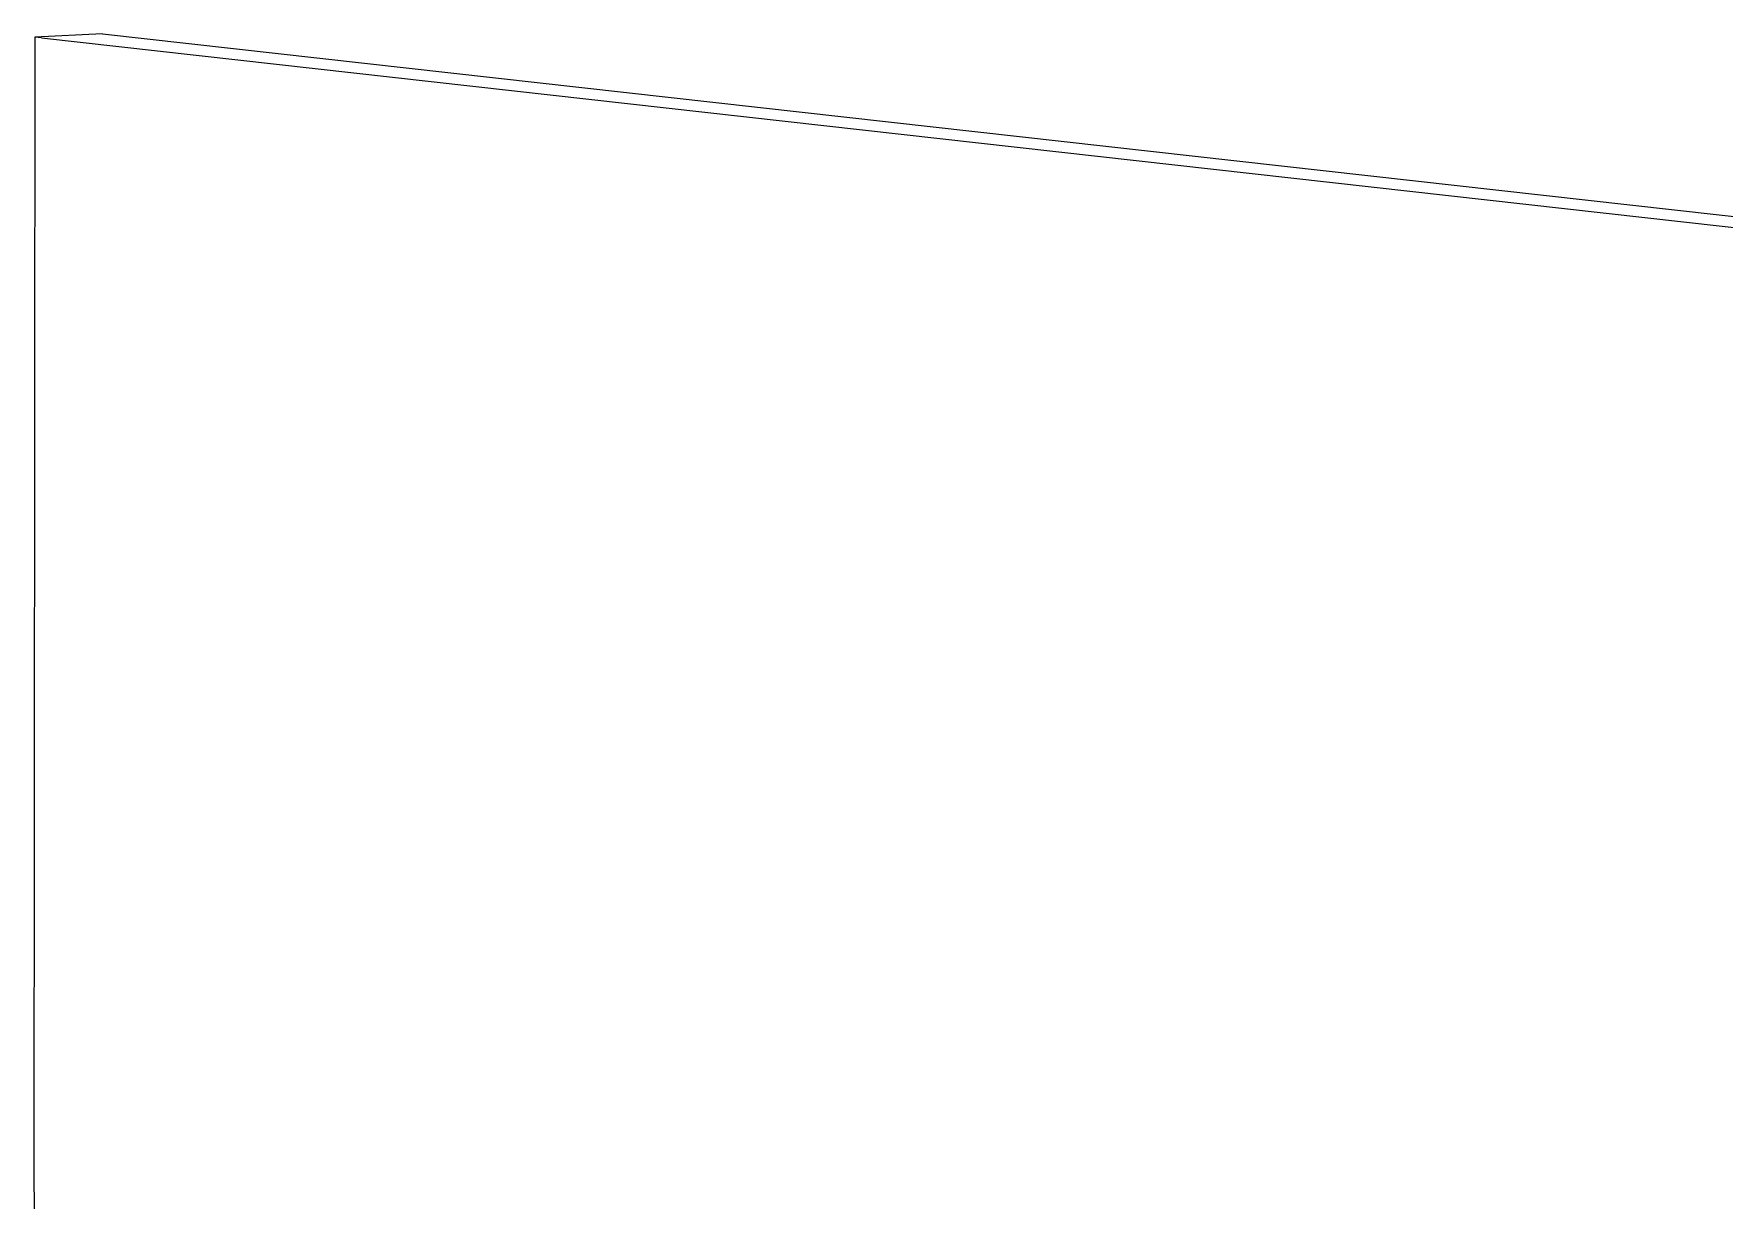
# Model space of a CAD drawing. Header units: millimetres. Extents: x 150937 to 394412, y 327166 to 584759.
# Drawn here: x 276073.5 to 276309.6, y 365432.8 to 365595.7 of the extents above; entities that cross this region are included whole.
import ezdxf

# ---------------------------------------------------------------- set-up
doc = ezdxf.new("R2010")
doc.units = ezdxf.units.MM

# ---------------------------------------------------------------- blocks, each defined once
blk = doc.blocks.new('c3 base')
for p, q in [((25423.451, 15152.995), (25423.268, 14914.344)), ((25437.683, 15153.684), (25423.451, 15152.995)), ((25424.874, 15152.835), (25423.451, 15152.995))]:
    blk.add_line(p, q)
at = {"color": 7}
for p, q in [((25424.874, 15152.835), (26404.591, 15043.084)), ((25437.683, 15153.684), (26414.261, 15044.285)), ((25423.268, 14914.344), (25424.486, 14783.273))]:
    blk.add_line(p, q, dxfattribs=at)
blk = doc.blocks.new('c-3 base')
at = {"xscale": 0.6671428571428571, "yscale": 0.6671428571428571, "zscale": 0.6671428571428571}
blk.add_blockref('c3 base', (0, 0), dxfattribs=at)

msp = doc.modelspace()

# ---------------------------------------------------------------- block references
msp.add_blockref('c-3 base', (259112.543, 355485.986))

doc.saveas('drawing.dxf')
